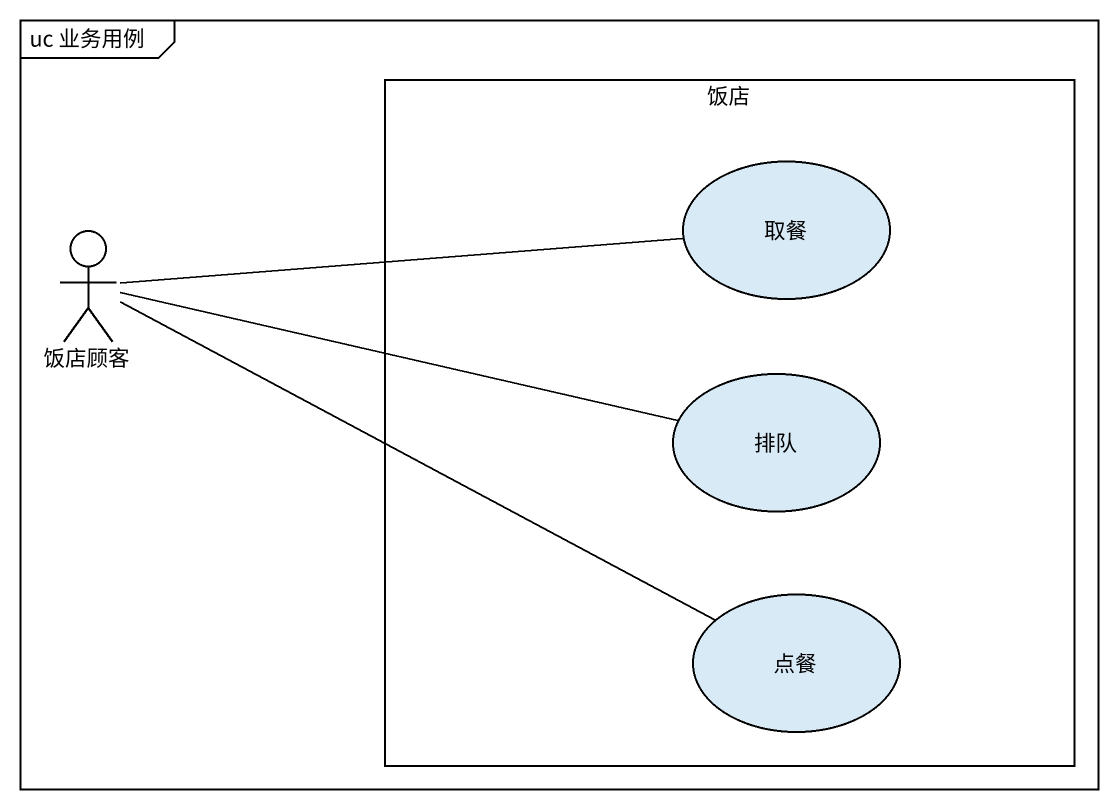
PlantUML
@startuml
mainframe uc 业务用例
rectangle 饭店 {
  usecase 取餐
  usecase 排队
  usecase 点餐
}
actor 饭店顾客
饭店顾客 -right- 取餐
饭店顾客 -right- 排队
饭店顾客 -right- 点餐
@enduml
